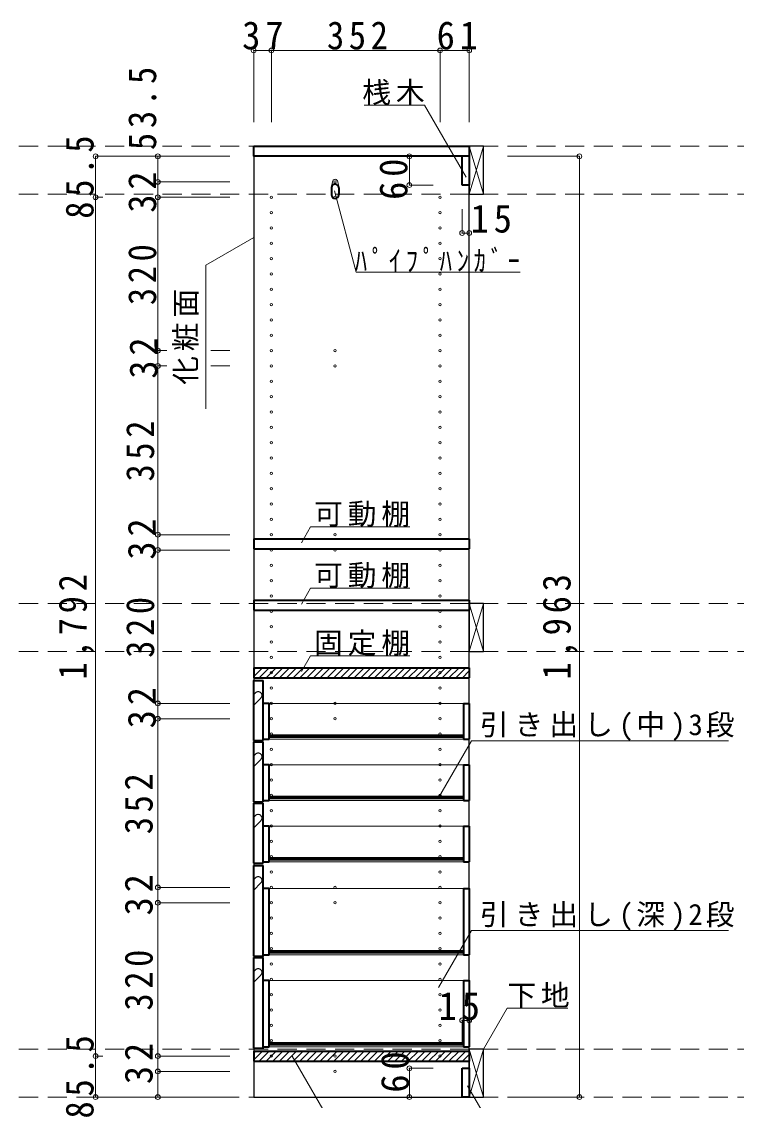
# Model space of a CAD drawing. Units: millimetres at full size, sheet at 1:20; some dimension numbers follow another scale. Extents: x -3922 to 3878, y -2932 to 2722.
# Drawn here: x -676 to 816, y -1718 to 533 of the extents above; entities that cross this region are included whole.
import ezdxf

# ---------------------------------------------------------------- set-up
doc = ezdxf.new("R2010")
doc.units = ezdxf.units.MM
doc.header["$LTSCALE"] = 20
doc.header["$PDMODE"] = 32
doc.header["$PDSIZE"] = 10
doc.linetypes.add('DASHED1', pattern=[1.8, 1.2, -0.6])
doc.linetypes.add('DASHED2', pattern=[3, 2, -1])
for name, color, linetype, lineweight in [('0-2', 2, 'Continuous', 35), ('0-3_固定棚', 3, 'Continuous', 25), ('0-4_可動棚', 3, 'Continuous', 25), ('0-5_側板', 4, 'Continuous', 9), ('0-6_パイプハンガー', 4, 'Continuous', 9), ('0-7_桟木・巾木', 2, 'Continuous', 35), ('0-8', 7, 'Continuous', 18), ('0-A_文字', 7, 'Continuous', 18), ('0-B_寸法', 7, 'Continuous', 9), ('0-C_ハッチ', 4, 'Continuous', 9)]:
    doc.layers.add(name, color=color, linetype=linetype, lineweight=lineweight)
doc.styles.add('ＭＳ ゴシック', font='')
doc.styles.get('ＭＳ ゴシック').set_extended_font_data('MS Gothic')

msp = doc.modelspace()

# ---------------------------------------------------------------- linework, layer by layer
at = {"layer": '0-2'}
for p, q in [((-191.67, 272.73), (258.33, 272.73)), ((258.33, 272.73), (258.33, 251.73))]:
    msp.add_line(p, q, dxfattribs=at)
msp.add_lwpolyline([(258.33, 251.73), (-191.67, 251.73), (-191.67, 272.73)], dxfattribs=at)
at = {"layer": '0-3_固定棚', "color": 2, "lineweight": 35}
for p, q in [((-191.67, -815.27), (258.33, -815.27)), ((-191.67, -815.27), (-191.67, -836.27)), ((258.33, -815.27), (258.33, -836.27)), ((-191.67, -836.27), (258.33, -836.27)), ((-191.67, -1615.27), (258.33, -1615.27)), ((-191.67, -1615.27), (-191.67, -1636.27)), ((258.33, -1615.27), (258.33, -1636.27)), ((-191.67, -1636.27), (258.33, -1636.27))]:
    msp.add_line(p, q, dxfattribs=at)
at = {"layer": '0-4_可動棚', "color": 2, "lineweight": 35}
for p, q in [((-191.67, -546.27), (-191.67, -567.27)), ((-191.67, -546.27), (258.33, -546.27)), ((258.33, -546.27), (258.33, -567.27)), ((-191.67, -567.27), (258.33, -567.27)), ((-191.67, -674.27), (-191.67, -695.27)), ((-191.67, -674.27), (258.33, -674.27)), ((258.33, -674.27), (258.33, -695.27)), ((-191.67, -695.27), (258.33, -695.27))]:
    msp.add_line(p, q, dxfattribs=at)
at = {"layer": '0-5_側板', "color": 3, "lineweight": 25}
for p, q in [((258.33, 251.73), (-191.67, 251.73)), ((258.33, -1711.27), (258.33, 251.73))]:
    msp.add_line(p, q, dxfattribs=at)
msp.add_lwpolyline([(-191.67, 251.73), (-191.67, -1711.27), (258.33, -1711.27)], dxfattribs=at)
at = {"layer": '0-5_側板'}
for centre in [(-21.67, 198.23), (-154.67, 166.23), (-21.67, 166.23), (197.33, 166.23), (-154.67, 134.23), (197.33, 134.23), (-154.67, 102.23), (197.33, 102.23), (-154.67, 70.23), (197.33, 70.23), (-154.67, 38.23), (197.33, 38.23), (-154.67, 6.23), (197.33, 6.23), (-154.67, -25.77), (197.33, -25.77), (-154.67, -57.77), (197.33, -57.77), (-154.67, -89.77), (197.33, -89.77), (-154.67, -121.77), (197.33, -121.77), (-154.67, -153.77), (-21.67, -153.77), (197.33, -153.77), (-154.67, -185.77), (-21.67, -185.77), (197.33, -185.77), (-154.67, -217.77), (197.33, -217.77), (-154.67, -249.77), (197.33, -249.77), (-154.67, -281.77), (197.33, -281.77), (-154.67, -313.77), (197.33, -313.77), (-154.67, -345.77), (197.33, -345.77), (-154.67, -377.77), (197.33, -377.77), (-154.67, -409.77), (197.33, -409.77), (-154.67, -441.77), (197.33, -441.77), (-154.67, -473.77), (197.33, -473.77), (-154.67, -505.77), (197.33, -505.77), (-154.67, -537.77), (-21.67, -537.77), (197.33, -537.77), (-154.67, -569.77), (-21.67, -569.77), (197.33, -569.77), (-154.67, -601.77), (197.33, -601.77), (-154.67, -633.77), (197.33, -633.77), (-154.67, -665.77), (197.33, -665.77), (-154.67, -697.77), (197.33, -697.77), (-154.67, -729.77), (197.33, -729.77), (-154.67, -761.77), (197.33, -761.77), (-154.67, -793.77), (197.33, -793.77), (-154.67, -825.77), (197.33, -825.77), (-154.67, -857.77), (197.33, -857.77), (-154.67, -889.77), (-21.67, -889.77), (197.33, -889.77), (-154.67, -921.77), (-21.67, -921.77), (197.33, -921.77), (-154.67, -953.77), (197.33, -953.77), (-154.67, -985.77), (197.33, -985.77), (-154.67, -1017.77), (197.33, -1017.77), (-154.67, -1049.77), (197.33, -1049.77), (-154.67, -1081.77), (197.33, -1081.77), (-154.67, -1113.77), (197.33, -1113.77), (-154.67, -1145.77), (197.33, -1145.77), (-154.67, -1177.77), (197.33, -1177.77), (-154.67, -1209.77), (197.33, -1209.77), (-154.67, -1241.77), (197.33, -1241.77), (-154.67, -1273.77), (-21.67, -1273.77), (197.33, -1273.77), (-154.67, -1305.77), (-21.67, -1305.77), (197.33, -1305.77), (-154.67, -1337.77), (197.33, -1337.77), (-154.67, -1369.77), (197.33, -1369.77), (-154.67, -1401.77), (197.33, -1401.77), (-154.67, -1433.77), (197.33, -1433.77), (-154.67, -1465.77), (197.33, -1465.77), (-154.67, -1497.77), (197.33, -1497.77), (-154.67, -1529.77), (197.33, -1529.77), (-154.67, -1561.77), (197.33, -1561.77), (-154.67, -1593.77), (197.33, -1593.77), (-154.67, -1625.77), (-21.67, -1625.77), (197.33, -1625.77), (-21.67, -1657.77)]:
    msp.add_circle(centre, 2.5, dxfattribs=at)
at = {"layer": '0-6_パイプハンガー', "color": 2, "lineweight": 35}
for p, q in [((-29.17, 186.23), (-29.17, 171.23)), ((-14.17, 186.23), (-14.17, 171.23))]:
    msp.add_line(p, q, dxfattribs=at)
at = {"layer": '0-6_パイプハンガー', "color": 7, "lineweight": 18}
for centre, radius, start, end in [((-21.67, 198.23), 5.5, 0, 180), ((16.94, 184.72), 46.13, 162.96035, 178.115), ((-60.27, 184.72), 46.13, 1.885, 17.03965)]:
    msp.add_arc(centre, radius, start, end, dxfattribs=at)
at = {"layer": '0-6_パイプハンガー', "color": 2, "lineweight": 35}
for centre, start, end in [((-21.67, 186.23), 0, 180), ((-21.67, 171.23), 180, 0)]:
    msp.add_arc(centre, 7.5, start, end, dxfattribs=at)
at = {"layer": '0-7_桟木・巾木'}
for p, q in [((258.33, 251.73), (243.33, 251.73)), ((243.33, 191.73), (243.33, 251.73)), ((258.33, 251.73), (258.33, 191.73)), ((243.33, -1651.27), (258.33, -1651.27)), ((258.33, -1651.27), (258.33, -1711.27))]:
    msp.add_line(p, q, dxfattribs=at)
for points in [[(258.33, 191.73), (246.84, 191.73), (243.33, 191.73)], [(258.33, -1711.27), (243.33, -1711.27), (243.33, -1651.27)]]:
    msp.add_lwpolyline(points, dxfattribs=at)
at = {"layer": '0-8', "color": 3, "lineweight": 25}
for p, q in [((258.33, 272.73), (258.33, 172.73)), ((288.33, 272.73), (258.33, 272.73)), ((288.33, 172.73), (288.33, 272.73)), ((258.33, 172.73), (288.33, 172.73)), ((258.33, -681.27), (258.33, -781.27)), ((288.33, -681.27), (258.33, -681.27)), ((288.33, -781.27), (288.33, -681.27)), ((258.33, -781.27), (288.33, -781.27)), ((258.33, -1611.27), (258.33, -1711.27)), ((288.33, -1611.27), (258.33, -1611.27)), ((288.33, -1711.27), (288.33, -1611.27)), ((258.33, -1711.27), (288.33, -1711.27))]:
    msp.add_line(p, q, dxfattribs=at)
at = {"layer": '0-8'}
for p, q in [((258.33, 172.73), (288.33, 272.73)), ((258.33, 272.73), (288.33, 172.73)), ((258.33, -781.27), (288.33, -681.27)), ((258.33, -681.27), (288.33, -781.27)), ((-159.67, -890.27), (246.18, -890.27)), ((-159.67, -964.27), (246.33, -964.27)), ((-159.67, -1018.27), (246.18, -1018.27)), ((-159.67, -1092.27), (246.33, -1092.27)), ((-159.67, -1146.27), (246.18, -1146.27)), ((-159.67, -1220.27), (246.33, -1220.27)), ((-159.67, -1276.27), (246.33, -1276.27)), ((-159.67, -1414.27), (246.33, -1414.27)), ((-159.67, -1468.27), (246.18, -1468.27)), ((-159.67, -1606.27), (246.33, -1606.27)), ((258.33, -1711.27), (288.33, -1611.27)), ((258.33, -1611.27), (288.33, -1711.27))]:
    msp.add_line(p, q, dxfattribs=at)
at = {"layer": '0-8', "color": 2, "lineweight": 35}
for p, q in [((-171.67, -967.27), (-171.67, -842.27)), ((246.18, -890.27), (258.33, -890.27)), ((246.33, -890.27), (246.33, -964.27)), ((258.33, -890.27), (258.33, -964.27)), ((-191.67, -967.27), (-171.67, -967.27)), ((-171.67, -964.27), (-159.67, -964.27)), ((-159.67, -956.27), (246.33, -956.27)), ((-159.67, -959.27), (246.33, -959.27)), ((246.33, -964.27), (258.33, -964.27)), ((-171.67, -1095.27), (-171.67, -970.27)), ((246.18, -1018.27), (258.33, -1018.27)), ((246.33, -1018.27), (246.33, -1092.27)), ((258.33, -1018.27), (258.33, -1092.27)), ((-191.67, -1095.27), (-171.67, -1095.27)), ((-171.67, -1092.27), (-159.67, -1092.27)), ((-171.67, -1223.27), (-171.67, -1098.27)), ((-159.67, -1084.27), (246.33, -1084.27)), ((-159.67, -1087.27), (246.33, -1087.27)), ((246.33, -1092.27), (258.33, -1092.27)), ((246.18, -1146.27), (258.33, -1146.27)), ((246.33, -1146.27), (246.33, -1220.27)), ((258.33, -1146.27), (258.33, -1220.27)), ((-159.67, -1212.27), (246.33, -1212.27)), ((-159.67, -1215.27), (246.33, -1215.27)), ((-191.67, -1223.27), (-171.67, -1223.27)), ((-191.67, -1228.27), (-171.67, -1228.27)), ((-191.67, -1417.27), (-191.67, -1228.27)), ((-171.67, -1220.27), (-159.67, -1220.27)), ((246.33, -1220.27), (258.33, -1220.27)), ((-159.67, -1276.27), (-171.67, -1276.27)), ((-159.67, -1414.27), (-159.67, -1276.27)), ((246.33, -1276.27), (246.33, -1414.27)), ((-171.67, -1414.27), (-159.67, -1414.27)), ((-159.67, -1406.27), (246.33, -1406.27)), ((-159.67, -1409.27), (246.33, -1409.27)), ((246.33, -1414.27), (258.33, -1414.27)), ((-191.67, -1420.27), (-171.67, -1420.27)), ((-191.67, -1609.27), (-191.67, -1420.27)), ((-159.67, -1468.27), (-171.67, -1468.27)), ((-159.67, -1606.27), (-159.67, -1468.27)), ((246.33, -1468.27), (246.33, -1606.27)), ((-159.67, -1598.27), (246.33, -1598.27)), ((-171.67, -1606.27), (-159.67, -1606.27)), ((-159.67, -1601.27), (246.33, -1601.27)), ((246.33, -1606.27), (258.33, -1606.27))]:
    msp.add_line(p, q, dxfattribs=at)
at = {"layer": '0-8', "linetype": 'DASHED1'}
for p, q in [((-187.97, -867.57), (-191.67, -871.27)), ((-176.97, -878.57), (-191.67, -893.27)), ((246.18, -890.27), (258.33, -890.27)), ((-187.97, -995.57), (-191.67, -999.27)), ((-176.97, -1006.57), (-191.67, -1021.27)), ((246.18, -1018.27), (258.33, -1018.27)), ((-187.97, -1123.57), (-191.67, -1127.27)), ((-176.97, -1134.57), (-191.67, -1149.27)), ((246.18, -1146.27), (258.33, -1146.27)), ((-187.97, -1253.57), (-191.67, -1257.27)), ((-176.97, -1264.57), (-191.67, -1279.27)), ((246.18, -1276.27), (258.33, -1276.27)), ((-187.97, -1445.57), (-191.67, -1449.27)), ((-176.97, -1456.57), (-191.67, -1471.27)), ((246.18, -1468.27), (258.33, -1468.27))]:
    msp.add_line(p, q, dxfattribs=at)
at = {"layer": '0-8', "color": 2, "lineweight": 35}
for points in [[(-191.67, -967.27), (-191.67, -842.27), (-171.67, -842.27)], [(-159.67, -964.27), (-159.67, -890.27), (-171.67, -890.27)], [(-191.67, -1095.27), (-191.67, -970.27), (-171.67, -970.27)], [(-159.67, -1092.27), (-159.67, -1018.27), (-171.67, -1018.27)], [(-191.67, -1223.27), (-191.67, -1098.27), (-171.67, -1098.27)], [(-159.67, -1220.27), (-159.67, -1146.27), (-171.67, -1146.27)], [(-191.67, -1417.27), (-171.67, -1417.27), (-171.67, -1228.27)], [(246.18, -1276.27), (258.33, -1276.27), (258.33, -1414.27)], [(-191.67, -1609.27), (-171.67, -1609.27), (-171.67, -1420.27)], [(246.18, -1468.27), (258.33, -1468.27), (258.33, -1606.27)]]:
    msp.add_lwpolyline(points, dxfattribs=at)
at = {"layer": '0-8', "linetype": 'DASHED1'}
for centre in [(-182.47, -873.07), (-182.47, -1001.07), (-182.47, -1129.07), (-182.47, -1259.07), (-182.47, -1451.07)]:
    msp.add_arc(centre, 7.8, 315, 135, dxfattribs=at)
at = {"layer": '0-A_文字'}
for p, q in [((164.99, 358.32), (38.96, 358.32)), ((251.66, 208.2), (164.99, 358.32)), ((-23.26, 179.76), (22.28, 9.81)), ((-191.67, 82.66), (-291.67, 24.93)), ((-291.67, -275.07), (-291.67, 24.93)), ((22.28, 9.81), (364.61, 9.81)), ((-91.81, -554.54), (-72.73, -521.48)), ((134.46, -521.48), (-72.73, -521.48)), ((-91.81, -682.54), (-72.73, -649.48)), ((134.46, -649.48), (-72.73, -649.48)), ((-91.81, -823.54), (-72.73, -790.48)), ((134.46, -790.48), (-72.73, -790.48)), ((262.77, -967.76), (194.18, -1086.56)), ((262.77, -967.76), (799.79, -967.76)), ((262.77, -1363.8), (194.18, -1482.61)), ((262.77, -1363.8), (799.79, -1363.8)), ((288.33, -1611.27), (337.75, -1525.68)), ((337.75, -1525.68), (463.78, -1525.68))]:
    msp.add_line(p, q, dxfattribs=at)
for points in [[(186.96, -1776.38), (-24.07, -1776.38), (-111.02, -1625.78)], [(254.52, -1687.54), (361.61, -1873.01), (487.63, -1873.01)]]:
    msp.add_lwpolyline(points, dxfattribs=at)
at = {"layer": '0-B_寸法', "color": 4}
for p, q in [((-191.67, 472.73), (-191.67, 322.73)), ((-191.67, 472.73), (258.33, 472.73)), ((-154.67, 472.73), (-154.67, 322.73)), ((197.33, 472.73), (197.33, 322.73)), ((258.33, 472.73), (258.33, 322.73)), ((-521.67, 251.73), (-521.67, -1711.27)), ((-521.67, 251.73), (-391.67, 251.73)), ((-391.67, 251.73), (-391.67, 198.23)), ((-241.67, 251.73), (-391.67, 251.73)), ((133.33, 251.73), (133.33, 191.73)), ((133.33, 251.73), (183.33, 251.73)), ((488.33, 251.73), (338.33, 251.73)), ((488.33, 251.73), (488.33, -1711.27)), ((-391.67, 198.23), (-391.67, 166.23)), ((-241.67, 198.23), (-391.67, 198.23)), ((133.33, 191.73), (183.33, 191.73)), ((-521.67, 166.23), (-506.65, 166.23)), ((-391.67, 166.23), (-391.67, -153.77)), ((-241.67, 166.23), (-391.67, 166.23)), ((243.33, 91.73), (243.33, 141.73)), ((258.33, 91.73), (258.33, 141.73)), ((243.33, 91.73), (258.33, 91.73)), ((-391.67, -153.77), (-391.67, -185.77)), ((-373.17, -153.77), (-391.67, -153.77)), ((-241.67, -153.77), (-281.42, -153.77)), ((-391.67, -185.77), (-391.67, -537.77)), ((-373.17, -185.77), (-391.67, -185.77)), ((-241.67, -185.77), (-281.42, -185.77)), ((-391.67, -537.77), (-391.67, -569.77)), ((-241.67, -537.77), (-391.67, -537.77)), ((-391.67, -569.77), (-391.67, -889.77)), ((-241.67, -569.77), (-391.67, -569.77)), ((-391.67, -889.77), (-391.67, -921.77)), ((-241.67, -889.77), (-391.67, -889.77)), ((-241.67, -921.77), (-391.67, -921.77)), ((-391.67, -1273.77), (-391.67, -921.77)), ((-391.67, -1305.77), (-391.67, -1273.77)), ((-391.67, -1273.77), (-241.67, -1273.77)), ((-391.67, -1625.77), (-391.67, -1305.77)), ((-391.67, -1305.77), (-241.67, -1305.77)), ((243.33, -1551.27), (258.33, -1551.27)), ((243.33, -1551.27), (243.33, -1601.27)), ((258.33, -1551.27), (258.33, -1601.27)), ((-521.67, -1625.77), (-506.65, -1625.77)), ((-391.67, -1657.77), (-391.67, -1625.77)), ((-391.67, -1625.77), (-241.67, -1625.77)), ((-391.67, -1711.27), (-391.67, -1657.77)), ((-391.67, -1657.77), (-241.67, -1657.77)), ((133.33, -1651.27), (133.33, -1711.27)), ((133.33, -1651.27), (183.33, -1651.27)), ((-521.67, -1711.27), (-391.67, -1711.27)), ((-391.67, -1711.27), (-241.67, -1711.27)), ((133.33, -1711.27), (183.33, -1711.27)), ((488.33, -1711.27), (338.33, -1711.27))]:
    msp.add_line(p, q, dxfattribs=at)
at = {"layer": '0-B_寸法', "color": 4, "linetype": 'DASHED2'}
for p, q in [((3018.33, 272.73), (-3090.67, 272.73)), ((3018.33, 172.73), (-3090.67, 172.73)), ((3018.33, -681.27), (-3090.67, -681.27)), ((3018.33, -781.27), (-3090.67, -781.27)), ((3018.33, -1611.27), (-3090.67, -1611.27)), ((3018.33, -1711.27), (-3090.67, -1711.27))]:
    msp.add_line(p, q, dxfattribs=at)
at = {"layer": '0-B_寸法'}
for p in [(-191.67, 472.73), (-154.67, 472.73), (197.33, 472.73), (258.33, 472.73), (-521.67, 251.73), (-391.67, 251.73), (133.33, 251.73), (488.33, 251.73), (-391.67, 198.23), (133.33, 191.73), (-521.67, 166.23), (-391.67, 166.23), (243.33, 91.73), (258.33, 91.73), (-391.67, -153.77), (-391.67, -185.77), (-391.67, -537.77), (-391.67, -569.77), (-391.67, -889.77), (-391.67, -921.77), (-391.67, -1273.77), (-391.67, -1305.77), (243.33, -1551.27), (258.33, -1551.27), (-521.67, -1625.77), (-391.67, -1625.77), (-391.67, -1657.77), (133.33, -1651.27), (-521.67, -1711.27), (-391.67, -1711.27), (133.33, -1711.27), (488.33, -1711.27)]:
    msp.add_point(p, dxfattribs=at)
at = {"layer": '0-C_ハッチ'}
for p, q in [((-191.67, -833.79), (-173.14, -815.27)), ((-191.67, -819.65), (-187.28, -815.27)), ((-180, -836.27), (-159, -815.27)), ((-165.86, -836.27), (-144.86, -815.27)), ((-151.71, -836.27), (-130.71, -815.27)), ((-137.57, -836.27), (-116.57, -815.27)), ((-123.43, -836.27), (-102.43, -815.27)), ((-109.29, -836.27), (-88.29, -815.27)), ((-95.14, -836.27), (-74.14, -815.27)), ((-81, -836.27), (-60, -815.27)), ((-66.86, -836.27), (-45.86, -815.27)), ((-52.72, -836.27), (-31.72, -815.27)), ((-38.58, -836.27), (-17.58, -815.27)), ((-24.43, -836.27), (-3.43, -815.27)), ((-10.29, -836.27), (10.71, -815.27)), ((3.85, -836.27), (24.85, -815.27)), ((17.99, -836.27), (38.99, -815.27)), ((32.13, -836.27), (53.13, -815.27)), ((46.28, -836.27), (67.28, -815.27)), ((60.42, -836.27), (81.42, -815.27)), ((74.56, -836.27), (95.56, -815.27)), ((88.7, -836.27), (109.7, -815.27)), ((102.85, -836.27), (123.85, -815.27)), ((116.99, -836.27), (137.99, -815.27)), ((131.13, -836.27), (152.13, -815.27)), ((145.27, -836.27), (166.27, -815.27)), ((159.41, -836.27), (180.41, -815.27)), ((173.56, -836.27), (194.56, -815.27)), ((187.7, -836.27), (208.7, -815.27)), ((201.84, -836.27), (222.84, -815.27)), ((215.98, -836.27), (236.98, -815.27)), ((230.12, -836.27), (251.12, -815.27)), ((244.27, -836.27), (258.33, -822.2)), ((-191.67, -1633.79), (-173.14, -1615.27)), ((-191.67, -1619.65), (-187.28, -1615.27)), ((-180, -1636.27), (-159, -1615.27)), ((-165.86, -1636.27), (-144.86, -1615.27)), ((-151.71, -1636.27), (-130.71, -1615.27)), ((-137.57, -1636.27), (-116.57, -1615.27)), ((-123.43, -1636.27), (-102.43, -1615.27)), ((-109.29, -1636.27), (-88.29, -1615.27)), ((-95.14, -1636.27), (-74.14, -1615.27)), ((-81, -1636.27), (-60, -1615.27)), ((-66.86, -1636.27), (-45.86, -1615.27)), ((-52.72, -1636.27), (-31.72, -1615.27)), ((-38.58, -1636.27), (-17.58, -1615.27)), ((-24.43, -1636.27), (-3.43, -1615.27)), ((-10.29, -1636.27), (10.71, -1615.27)), ((3.85, -1636.27), (24.85, -1615.27)), ((17.99, -1636.27), (38.99, -1615.27)), ((32.13, -1636.27), (53.13, -1615.27)), ((46.28, -1636.27), (67.28, -1615.27)), ((60.42, -1636.27), (81.42, -1615.27)), ((74.56, -1636.27), (95.56, -1615.27)), ((88.7, -1636.27), (109.7, -1615.27)), ((102.85, -1636.27), (123.85, -1615.27)), ((116.99, -1636.27), (137.99, -1615.27)), ((131.13, -1636.27), (152.13, -1615.27)), ((145.27, -1636.27), (166.27, -1615.27)), ((159.41, -1636.27), (180.41, -1615.27)), ((173.56, -1636.27), (194.56, -1615.27)), ((187.7, -1636.27), (208.7, -1615.27)), ((201.84, -1636.27), (222.84, -1615.27)), ((215.98, -1636.27), (236.98, -1615.27)), ((230.12, -1636.27), (251.12, -1615.27)), ((244.27, -1636.27), (258.33, -1622.2))]:
    msp.add_line(p, q, dxfattribs=at)

# ---------------------------------------------------------------- texts
at = {"layer": '0-A_文字', "char_height": 43.99, "attachment_point": 7, "style": 'ＭＳ ゴシック'}
for s, insert in [('\\T1.17;桟木', (34.99, 358.32)), ('\\T1.39;\\W0.85;ﾊﾟｲﾌﾟﾊﾝｶﾞｰ', (19.61, 9.81)), ('\\T1.17;可動棚', (-65.54, -521.48)), ('\\T1.17;可動棚', (-65.54, -649.48)), ('\\T1.17;固定棚', (-65.54, -790.48)), ('\\T1.21;引き出し(中)3段', (280.38, -967.76)), ('\\T1.21;引き出し(深)2段', (280.38, -1363.8)), ('\\T1.17;下地', (337.75, -1525.68))]:
    msp.add_mtext(s, dxfattribs=dict(at, insert=insert))
at = {"layer": '0-A_文字', "insert": (-306.67, -225.07), "char_height": 43.99, "attachment_point": 7, "rotation": 90, "style": 'ＭＳ ゴシック'}
msp.add_mtext('\\T1.17;化粧面', dxfattribs=at)
at = {"layer": '0-B_寸法', "char_height": 58.65, "attachment_point": 7, "style": 'ＭＳ ゴシック'}
for s, insert in [('\\T1.27;\\W0.95;37', (-215.67, 473.94)), ('\\T1.27;\\W0.9;352', (-38.67, 473.94)), ('\\T1.27;\\W0.95;61', (190.33, 473.94)), ('\\T1.27;\\W0.95;15', (261.23, 91.73)), ('\\T1.27;\\W0.95;15', (194.49, -1551.27))]:
    msp.add_mtext(s, dxfattribs=dict(at, insert=insert))
at = {"layer": '0-B_寸法', "char_height": 58.65, "attachment_point": 7, "rotation": 90, "style": 'ＭＳ ゴシック'}
for s, insert in [('\\T1.28;\\W0.9;53.5', (-394.28, 264.81)), ('\\T1.28;\\W0.9;85.5', (-524.99, 121.48)), ('\\T1.27;\\W0.95;60', (130.13, 160.86)), ('\\T1.27;\\W0.95;32', (-394.28, 134.1)), ('\\T1.27;\\W0.9;320', (-394.28, -58.77)), ('\\T1.27;\\W0.95;32', (-391.67, -212.27)), ('\\T1.27;\\W0.9;352', (-398.58, -426.77)), ('\\T1.27;\\W0.95;32', (-395.18, -589.89)), ('\\T1.28;\\W0.9;1,792', (-524.99, -839.77)), ('\\T1.28;\\W0.9;1,963', (485.01, -839.77)), ('\\T1.27;\\W0.9;320', (-398.58, -794.77)), ('\\T1.27;\\W0.95;32', (-395.18, -941.89)), ('\\T1.27;\\W0.9;352', (-401.67, -1162.77)), ('\\T1.27;\\W0.95;32', (-401.67, -1332.27)), ('\\T1.27;\\W0.9;320', (-401.67, -1530.77)), ('\\T1.28;\\W0.9;85.5', (-524.99, -1756.02)), ('\\T1.27;\\W0.95;32', (-401.67, -1684.27)), ('\\T1.27;\\W0.95;60', (133.33, -1702.05))]:
    msp.add_mtext(s, dxfattribs=dict(at, insert=insert))

doc.saveas('drawing.dxf')
